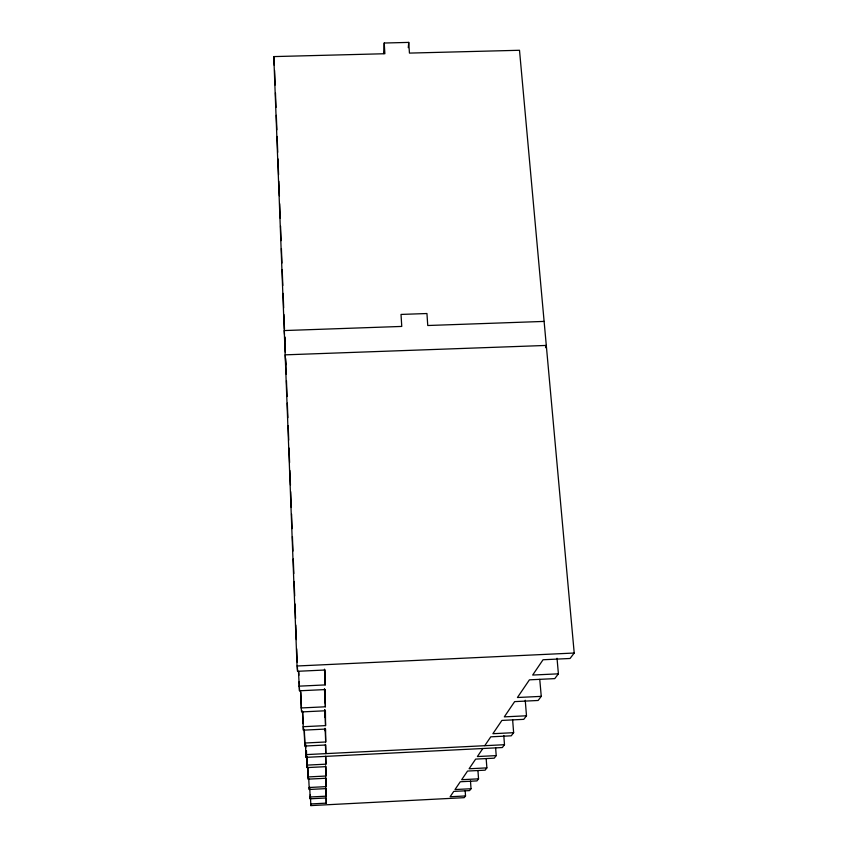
<?xml version="1.0" encoding="UTF-8"?>
<svg xmlns="http://www.w3.org/2000/svg" width="848" height="848" viewBox="0 0 848 848"><rect width="100%" height="100%" fill="white"/><g stroke="black" fill="none" stroke-linecap="round" stroke-linejoin="round"><path stroke-width="1.27" d="M383.582 53.562L384.218 43.025L408.736 42.4L409.446 53.095L519.506 50.276L574.213 653.024L570.057 658.483L543.038 659.755L532.671 675.05L558.397 673.831L557.03 658.249M408.27 47.668L408.736 42.4M545.529 347.669L546.292 345.433L285.172 354.846L285.861 364.831M482.841 748.508L477.382 756.554L496.207 755.61L495.624 747.819M484.749 745.699L490.769 736.827L511.259 735.81L513.634 732.683L512.627 719.761M503.786 735.481L504.486 744.714L502.345 747.533L306.086 757.349L305.407 744.046M465.17 790.696L465.531 795.954L464.216 797.671L310.866 805.6L310.697 803.946L326.257 803.141L326.215 797.968L310.188 798.795L310.018 797.003L326.194 796.177L326.12 788.619L309.266 789.477L309.075 787.506L326.109 786.626L326.035 778.241L308.248 779.142L307.623 766.666M470.481 780.987L471.022 788.735L469.601 790.59L453.744 791.407L450.118 796.749L465.531 795.954M477.975 771.033L478.537 778.846L476.968 780.902L460.284 781.761L454.994 789.552L471.022 788.735M486.169 758.631L486.879 767.875L485.141 770.164L467.545 771.055L461.672 779.704L478.537 778.846M496.207 755.61L494.257 758.176L475.643 759.108L469.092 768.776L486.879 767.875M525.241 700.236L526.491 715.786L523.778 719.348L501.899 720.418L492.879 733.711L513.634 732.683M539.752 679.354L541.257 696.367L538.13 700.48L514.651 701.614L504.306 716.867L526.491 715.786M558.397 673.831L554.751 678.623L529.428 679.831L517.428 697.512L541.257 696.367M304.167 729.99L304.676 743.028L325.706 741.989L325.579 729.068L303.404 730.16L302.45 711.016M304.676 743.028L304.973 746.039L325.727 745.01L325.812 753.628L325.409 744.385M305.821 754.625L504.486 744.714M306.298 750.724L306.859 765.129L325.908 764.175L325.833 756.363M306.859 765.129L307.103 767.599L325.929 766.656L326.014 776.026L308.025 776.938M300.531 690.76L301.199 707.953L325.388 706.787L325.229 689.572L299.503 690.791L298.485 671.711M303.054 726.715L325.558 725.612L325.42 710.772L301.591 711.928L301.199 707.953M384.218 43.025L384.875 53.731L273.787 56.593L297.044 665.998L574.213 653.024M297.044 665.998L297.574 671.298L325.06 670.005L325.187 684.919L299.047 686.159M544.119 321.413L427.752 325.515L426.947 313.527L401.019 314.428L401.761 326.427L284.239 330.561L284.504 334.43M284.674 337.016L284.939 340.885M273.787 56.593L274.307 65.434M324.508 669.167L325.187 684.919M324.646 689.615L325.388 706.787M324.466 688.629L325.081 702.96M324.879 709.935L325.558 725.612M324.752 709.723L325.081 717.461M325.144 728.962L325.706 741.989M325.017 728.284L325.123 730.859M325.568 756.321L325.908 764.175M325.579 765.765L326.014 776.026M325.717 777.446L326.109 786.626M325.77 787.675L326.194 796.177M326.035 797.862L326.257 803.141M310.336 794.693L310.866 805.6M309.732 787.209L310.188 798.795M308.714 778.316L309.266 789.477M307.782 767.292L308.248 779.142M307.22 756.395L307.421 761.536M306.446 750.766L306.541 753.363M306.7 757.243L307.103 767.599M305.566 744.12L305.725 748.095M305.831 750.734L306.086 757.349M304.315 729.301L304.973 746.039M302.694 712.087L303.149 723.704M303.298 727.573L303.404 730.16M300.839 692.371L301.443 708.016M298.75 671.393L298.909 675.273M299.153 681.739L299.503 690.791M274.604 70.49L275.155 85.001M275.462 92.909L276.013 107.42M276.31 115.339L276.872 129.839M277.126 136.443L277.731 152.269M277.974 158.862L278.589 174.688M278.833 181.281L279.395 195.793M279.692 203.711L280.243 218.222M280.55 226.13L281.101 240.641M281.409 248.559L281.96 263.06M282.214 269.664L282.819 285.49M283.126 293.397L283.677 307.909M283.932 314.502L284.483 329.013M284.79 336.932L285.373 352.227M285.617 358.534L286.211 374.074M286.465 380.678L287.069 396.535M287.324 403.139L287.875 417.672M288.182 425.601L288.733 440.123M289.041 448.051L289.592 462.584M289.899 470.513L290.451 485.035M290.705 491.649L291.309 507.496M291.564 514.1L292.115 528.633M292.422 536.561L292.973 551.083M293.281 559.012L293.832 573.545M294.139 581.474L294.691 596.006M294.998 603.924L295.549 618.457M295.804 625.061L296.365 639.593M296.715 648.837L297.224 662.055M297.425 667.334L297.574 671.298"/></g></svg>
